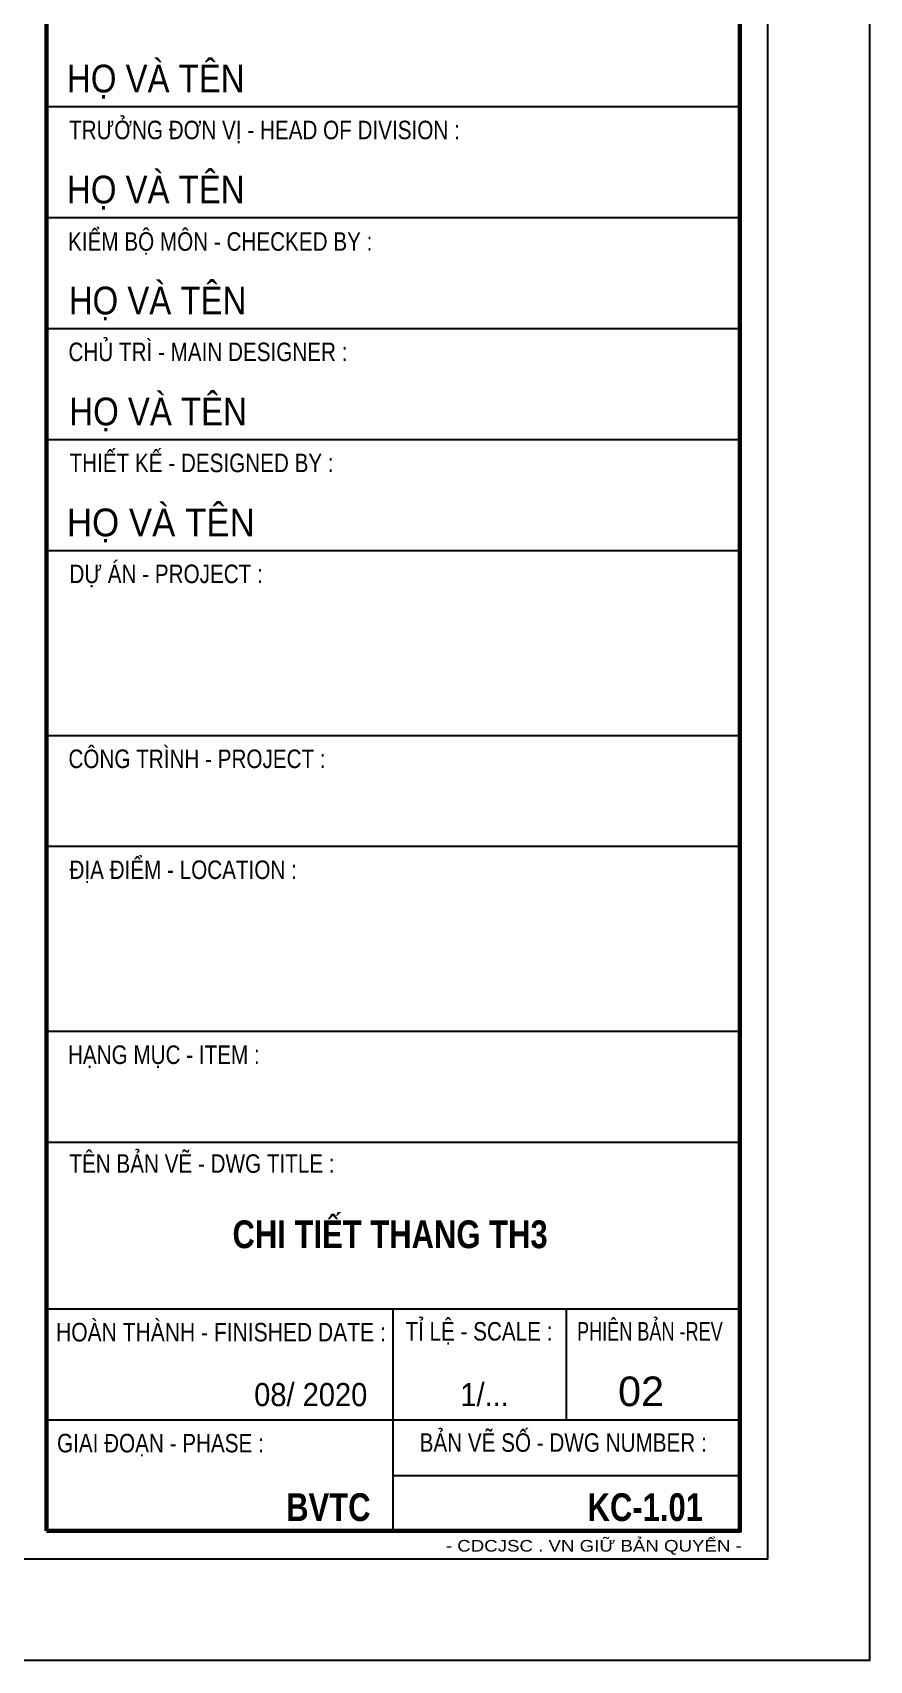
# Model space of a CAD drawing. Header units: millimetres. Extents: x -77370 to 109412, y -14880 to 214694.
# Drawn here: x 45030 to 50460, y 41291 to 51853 of the extents above; entities that cross this region are included whole.
import ezdxf
from ezdxf.enums import TextEntityAlignment as Align

# ---------------------------------------------------------------- set-up
doc = ezdxf.new("R2010")
doc.units = ezdxf.units.MM
doc.header["$LTSCALE"] = 300
doc.header["$MEASUREMENT"] = 0
doc.layers.get('0').update_dxf_attribs({"linetype": 'CONTINUOUS'})
doc.layers.get('DEFPOINTS').update_dxf_attribs({"linetype": 'CONTINUOUS'})
doc.layers.add('CDC -TEXT KHUNG', color=7, linetype='CONTINUOUS')
doc.layers.add('CDC-KHUNGTEN', color=7, linetype='CONTINUOUS')
doc.layers.add('CDC.15.NOPLOT', color=87, linetype='CONTINUOUS', plot=False)
doc.styles.add('ARIAL', font='arial.ttf', dxfattribs={"width": 0.65})
doc.styles.add('Arial_B_3', font='arialbd.ttf', dxfattribs={"width": 0.75, "height": 3})
doc.styles.add('KT CDC', font='arial.ttf', dxfattribs={"width": 0.85, "height": 200})

# ---------------------------------------------------------------- blocks, each defined once
blk = doc.blocks.new('Khung tên chuẩn')
at = {"layer": 'CDC-KHUNGTEN', "color": 6, "lineweight": 25}
for p, q in [((82700, 16800), (75200, 16800)), ((82700, 15600), (75200, 15600)), ((82700, 14400), (75200, 14400)), ((82700, 13200), (75200, 13200)), ((82700, 12000), (75200, 12000)), ((82700, 10000), (75200, 10000)), ((82700, 8800), (75200, 8800)), ((82700, 6800), (75200, 6800)), ((82700, 5600), (75200, 5600)), ((82700, 3800), (75200, 3800)), ((78950, 1400), (78950, 3800)), ((80825, 2600), (80825, 3800)), ((82700, 2600), (75200, 2600)), ((78950, 2000), (82700, 2000))]:
    blk.add_line(p, q, dxfattribs=at)
at = {"layer": 'CDC-KHUNGTEN', "color": 8}
blk.add_lwpolyline([(75096, 1100), (83000, 1100), (83000, 58300), (3000, 58300), (3000, 1100), (75096, 1100)], dxfattribs=at)
at = {"layer": 'CDC-KHUNGTEN', "color": 255, "lineweight": 60}
blk.add_lwpolyline([(75200, 1400), (82700, 1400), (82700, 58000), (75200, 58000), (75200, 1400)], dxfattribs=at)
at = {"layer": 'DEFPOINTS', "color": 1, "ltscale": 0.2}
blk.add_lwpolyline([(0, 0), (0, 59400), (84100, 59400), (84100, 0), (0, 0)], close=True, dxfattribs=at)
at = {"layer": 'CDC -TEXT KHUNG', "color": 7, "style": 'Arial_B_3', "width": 0.8}
blk.add_text('BVTC', height=300, dxfattribs=at).set_placement((78705, 1508), align=Align.RIGHT)
at = {"layer": 'CDC -TEXT KHUNG', "color": 6, "style": 'KT CDC', "width": 1.15}
blk.add_text('- CDCJSC . VN GIỮ BẢN QUYỂN -', height=125.69, dxfattribs=at).set_placement((79519, 1177))
at = {"layer": 'CDC-KHUNGTEN', "color": 7}
for style, width, p in [('KT CDC', 0.85, (75423, 16956)), ('KT CDC', 0.85, (75423, 15756)), ('KT CDC', 0.85, (75442, 14556)), ('KT CDC', 0.85, (75448, 13356)), ('ARIAL', 0.9, (75421, 12156))]:
    blk.add_text('HỌ VÀ TÊN', height=300, dxfattribs=dict(at, style=style, width=width)).set_placement(p)
at = {"layer": 'CDC-KHUNGTEN', "color": 6, "style": 'ARIAL'}
for s, width, p in [('TRƯỞNG ĐƠN VỊ - HEAD OF DIVISION :', 0.8, (75445, 16450)), ('KIỂM BỘ MÔN - CHECKED BY :', 0.8, (75434, 15244)), ('CHỦ TRÌ - MAIN DESIGNER :', 0.8, (75438, 14050)), ('THIẾT KẾ - DESIGNED BY :', 0.8, (75450, 12850)), ('DỰ ÁN - PROJECT :  ', 0.8, (75449, 11650)), ('CÔNG TRÌNH - PROJECT :  ', 0.8, (75438, 9650)), ('ĐỊA ĐIỂM - LOCATION :', 0.8, (75449, 8450)), ('HẠNG MỤC - ITEM : ', 0.8, (75433, 6450)), ('TÊN BẢN VẼ - DWG TITLE :', 0.8, (75448, 5273)), ('TỈ LỆ - SCALE :', 0.8, (79082, 3459)), ('PHIÊN BẢN -REV', 0.7, (80938, 3459)), ('BẢN VẼ SỐ - DWG NUMBER :', 0.8, (79236, 2256)), ('GIAI ĐOẠN - PHASE :', 0.8, (75315, 2250))]:
    blk.add_text(s, height=200, dxfattribs=dict(at, width=width)).set_placement(p)
at = {"layer": 'CDC-KHUNGTEN', "color": 6, "style": 'ARIAL', "width": 0.814645}
blk.add_text('HOÀN THÀNH - FINISHED DATE :', height=200, dxfattribs=at).set_placement((75304, 3450), (78870, 3450), align=Align.FIT)
at = {"layer": 'CDC-KHUNGTEN', "color": 7, "style": 'ARIAL', "width": 0.9}
for s, p in [('08/ 2020', (78670, 2750)), ('1/...', (80200, 2750))]:
    blk.add_text(s, height=250, dxfattribs=at).set_placement(p, align=Align.RIGHT)
at = {"layer": 'CDC-KHUNGTEN', "color": 7, "style": 'KT CDC'}
blk.add_text('02', height=320, dxfattribs=at).set_placement((81879, 2750), align=Align.RIGHT)

msp = doc.modelspace()

# ---------------------------------------------------------------- block references
at = {"xscale": 0.5999999999985448, "yscale": 0.5999999999985448, "zscale": 0.5999999999985448}
msp.add_blockref('Khung tên chuẩn', (0, 41291), dxfattribs=at)

# ---------------------------------------------------------------- texts
at = {"layer": 'CDC -TEXT KHUNG', "style": 'Arial_B_3', "width": 0.8}
msp.add_text('CHI TIẾT THANG TH3', height=180, dxfattribs=at).set_placement((47349.7, 43966.1), align=Align.CENTER)
at = {"layer": 'CDC.15.NOPLOT', "style": 'Arial_B_3', "width": 0.8}
msp.add_text('KC-1.01', height=180, dxfattribs=at).set_placement((49380, 42195.7), align=Align.RIGHT)

doc.saveas('drawing.dxf')
